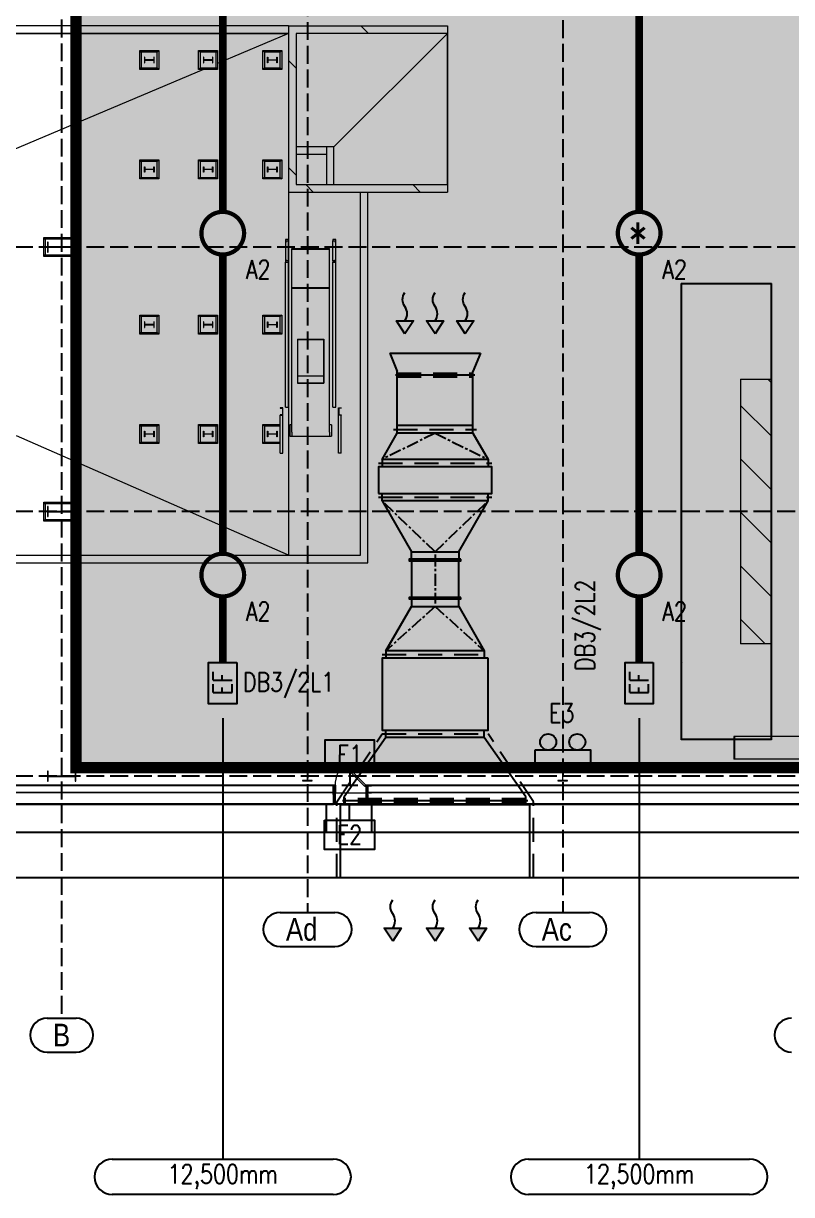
# Model space of a CAD drawing. Header units: millimetres. Extents: x 91119 to 433967, y 16708 to 144224.
# Drawn here: x 376641 to 396955, y 17628 to 48609 of the extents above; entities that cross this region are included whole.
import ezdxf
from ezdxf.enums import TextEntityAlignment as Align

# ---------------------------------------------------------------- set-up
doc = ezdxf.new("R2010")
doc.units = ezdxf.units.MM
doc.header["$LTSCALE"] = 100
for name, pattern in [('121217 IES and EMR$0$XKITLINE00', [0]), ('121217 IES and EMR$0$XKITLINE03', [6.299213, 4.724409, -1.574803]), ('CENTER', [50.8, 31.75, -6.35, 6.35, -6.35]), ('DASHED', [19.05, 12.7, -6.35]), ('HIDDEN', [9.525, 6.35, -3.175])]:
    doc.linetypes.add(name, pattern=pattern)
doc.layers.add('121217 IES and EMR$0$G3 Fab Prts-22 Door-Plan', color=7, linetype='Continuous', lineweight=5)
for name, color, linetype in [('121217 IES and EMR$0$grid', 8, 'Continuous'), ('121217 IES and EMR$0$layout', 8, 'Continuous'), ('121217 IES and EMR$0$Xref', 8, 'Continuous'), ('Lighting', 5, 'Continuous'), ('Vent', 3, 'Continuous')]:
    doc.layers.add(name, color=color, linetype=linetype)
doc.styles.add('121217 IES and EMR$0$CENTURY_GOTHIC', font='GOTHIC.TTF')
doc.styles.add('ROMANS', font='romans.shx', dxfattribs={"width": 0.8, "height": 2.5})
doc.styles.get("Standard").update_dxf_attribs({"font": '', "width": 0.9, "height": 2.5})
doc.styles.get('Standard').set_extended_font_data('@Arial Unicode MS')
doc.dimstyles.new('1-100', dxfattribs={"dimtxt": 250, "dimasz": 250, "dimexe": 10, "dimexo": 10, "dimgap": 10, "dimtad": 0, "dimtih": 1, "dimtoh": 1, "dimzin": 0, "dimdsep": 46, "dimtxsty": 'Standard', "dimcen": 0.09, "dimclrd": 256, "dimclre": 256, "dimclrt": 256, "dimadec": 0, "dimazin": 0, "dimtfac": 1, "dimtofl": 0, "dimtmove": 0, "dimatfit": 3, "dimfxl": 0, "dimtolj": 1, "dimtzin": 0, "dimarcsym": 0})

# ---------------------------------------------------------------- blocks, each defined once
blk = doc.blocks.new('121217 IES and EMR$0$Group-158-1')
at = {"layer": '121217 IES and EMR$0$G3 Fab Prts-22 Door-Plan', "color": 7, "linetype": 'Continuous', "lineweight": 5, "transparency": 33554687, "flags": 128}
blk.add_lwpolyline([(-408, 250), (169, 827), (200, 796), (-377, 219)], close=True, dxfattribs=at)
blk = doc.blocks.new('121217 IES and EMR$0$Group-159-1')
at = {"layer": '121217 IES and EMR$0$G3 Fab Prts-22 Door-Plan', "color": 7, "linetype": 'Continuous', "lineweight": 5, "transparency": 33554687}
for p, q in [((-408, 250), (169, 827)), ((-377, 219), (200, 796)), ((169, 827), (200, 796)), ((-408, 250), (-377, 219))]:
    blk.add_line(p, q, dxfattribs=at)
at = {"layer": '121217 IES and EMR$0$G3 Fab Prts-22 Door-Plan', "color": 7, "transparency": 33554687}
blk.add_blockref('121217 IES and EMR$0$Group-158-1', (0, 0), dxfattribs=at)
blk = doc.blocks.new('121217 IES and EMR$0$Group-154-1')
at = {"layer": '121217 IES and EMR$0$G3 Fab Prts-22 Door-Plan', "color": 7, "linetype": 'Continuous', "lineweight": 5, "transparency": 33554687}
for p, q in [((-450, 250.5), (-450, -250.5)), ((450, 250.5), (450, -250.5))]:
    blk.add_line(p, q, dxfattribs=at)
blk = doc.blocks.new('121217 IES and EMR$0$Group-155-1')
at = {"layer": '121217 IES and EMR$0$G3 Fab Prts-22 Door-Plan', "color": 7, "linetype": 'Continuous', "lineweight": 5, "transparency": 33554687, "flags": 128}
for points in [[(-450, 250.5), (-408, 250.5), (-408, -250.5), (-450, -250.5)], [(408, 250.5), (450, 250.5), (450, -250.5), (408, -250.5)]]:
    blk.add_lwpolyline(points, close=True, dxfattribs=at)

msp = doc.modelspace()

# ---------------------------------------------------------------- hatches: boundary and pattern name
h = msp.add_hatch()
h.set_pattern_fill('DOTS', color=256, scale=500, style=0)
h.set_pattern_definition([(0, (378029.4, 28921.9), (396.875, 793.75), [0, -793.75])])
h.paths.add_polyline_path([(378029, 111561), (397402, 111561), (397402, 28922), (378029, 28922)])
at = {"layer": 'Vent', "linetype": 'Continuous'}
for points in [[(386730, 40394), (386505, 40742), (386955, 40742)], [(387527, 40394), (387302, 40742), (387752, 40742)], [(388324, 40394), (388099, 40742), (388549, 40742)], [(386409, 24330), (386184, 24678), (386634, 24678)], [(387527, 24330), (387302, 24678), (387752, 24678)], [(388666, 24330), (388441, 24678), (388891, 24678)]]:
    msp.add_hatch(color=256, dxfattribs=at).paths.add_polyline_path(points)

# ---------------------------------------------------------------- linework, layer by layer
at = {"const_width": 300}
msp.add_lwpolyline([(378029, 111561), (397402, 111561), (397402, 28922), (378029, 28922)], close=True, dxfattribs=at)
for points in [[(378991, 18568), (384834, 18568)], [(390002, 18568), (395846, 18568)], [(384834, 17628), (378991, 17628)], [(395846, 17628), (390002, 17628)]]:
    msp.add_lwpolyline(points)
for centre, start, end in [((378991, 18098), 90, 270), ((384834, 18098), 270, 90), ((390002, 18098), 90, 270), ((395846, 18098), 270, 90)]:
    msp.add_arc(centre, 470, start, end)
at = {"layer": '121217 IES and EMR$0$grid', "linetype": '121217 IES and EMR$0$XKITLINE03'}
for p, q in [((384152, 138095), (384152, 25094)), ((390902, 138144), (390902, 25094)), ((377652, 106662), (377652, 22298)), ((432324, 42694), (255652, 42694)), ((432324, 35694), (255652, 35694)), ((432324, 28694), (255652, 28694))]:
    msp.add_line(p, q, dxfattribs=at)
at = {"layer": '121217 IES and EMR$0$grid', "linetype": '121217 IES and EMR$0$XKITLINE00'}
for p, q in [((383433, 25094), (384872, 25094)), ((390198, 25094), (391607, 25094)), ((383433, 24194), (384872, 24194)), ((390198, 24194), (391607, 24194)), ((377273, 22298), (378032, 22298)), ((377273, 21398), (378032, 21398))]:
    msp.add_line(p, q, dxfattribs=at)
for centre, start, end in [((383433, 24644), 90, 270), ((384872, 24644), 270, 90), ((390198, 24644), 90, 270), ((391607, 24644), 270, 90), ((377273, 21848), 90, 270), ((378032, 21848), 270, 90), ((396957, 21848), 90, 270)]:
    msp.add_arc(centre, 450, start, end, dxfattribs=at)
at = {"layer": '121217 IES and EMR$0$layout', "transparency": 33554687}
for p, q in [((339801, 28457), (384841, 28457)), ((385741, 28457), (427519, 28457)), ((428020, 27956), (258196, 27956)), ((339801, 27956), (384841, 27956)), ((384658, 27206), (384658, 27956)), ((385741, 27956), (428020, 27956)), ((385858, 27206), (385858, 27956)), ((428770, 27206), (257446, 27206)), ((384658, 27206), (339942, 27206)), ((428770, 27206), (385858, 27206)), ((429970, 26006), (256246, 26006))]:
    msp.add_line(p, q, dxfattribs=at)
at = {"layer": '121217 IES and EMR$0$layout', "linetype": 'Continuous', "lineweight": 5, "transparency": 33554687}
for p, q in [((339801, 28272), (384841, 28272)), ((384841, 28457), (384883, 28457)), ((384883, 28457), (384883, 27956)), ((385741, 28457), (385699, 28457)), ((385699, 28457), (385699, 27956)), ((385741, 28272), (427704, 28272)), ((385741, 28272), (427704, 28272)), ((384841, 27956), (384883, 27956)), ((385741, 27956), (385699, 27956))]:
    msp.add_line(p, q, dxfattribs=at)
at = {"layer": '121217 IES and EMR$0$layout'}
for p, q in [((384841, 28207), (384841, 28457)), ((384841, 28457), (384841, 28457)), ((384841, 28457), (384841, 28457)), ((384841, 28207), (384841, 27956)), ((385741, 28207), (385741, 28457)), ((385741, 28457), (385741, 28457)), ((385741, 28457), (385741, 28457)), ((385741, 28207), (385741, 27956)), ((428020, 27956), (258197, 27956)), ((384841, 27956), (384841, 27956)), ((384841, 27956), (384841, 27956)), ((385741, 27956), (385741, 27956)), ((385741, 27956), (385741, 27956))]:
    msp.add_line(p, q, dxfattribs=at)
at = {"layer": '121217 IES and EMR$0$layout', "linetype": 'Continuous', "lineweight": 5, "transparency": 33554687}
msp.add_arc((385699, 28457), 816, 135, 180, dxfattribs=at)
at = {"layer": '121217 IES and EMR$0$Xref', "linetype": 'Continuous', "lineweight": 20}
for p, q in [((383652, 48544), (357852, 48544)), ((383652, 48344), (358052, 48344)), ((358053, 48344), (383652, 48344)), ((383652, 48344), (381775, 47550)), ((383652, 48544), (383652, 44144)), ((383652, 48544), (387852, 48544)), ((383652, 48344), (383652, 34544)), ((387852, 48344), (383852, 48344)), ((383852, 48344), (383852, 44344)), ((387852, 48344), (384852, 45344)), ((387852, 48544), (387852, 48344)), ((387852, 48344), (387852, 44344)), ((387852, 44344), (387852, 48344)), ((379719, 47392), (379719, 47892)), ((379719, 47892), (380219, 47892)), ((379759, 47852), (379719, 47892)), ((380179, 47852), (379759, 47852)), ((379759, 47852), (379759, 47432)), ((379843, 47715), (379843, 47569)), ((379852, 47715), (379843, 47715)), ((379852, 47652), (379852, 47715)), ((380086, 47715), (380086, 47652)), ((380095, 47715), (380086, 47715)), ((380095, 47569), (380095, 47715)), ((380179, 47852), (380219, 47892)), ((380179, 47432), (380179, 47852)), ((380219, 47892), (380219, 47392)), ((381275, 47392), (381275, 47892)), ((381275, 47892), (381775, 47892)), ((381275, 47892), (381315, 47852)), ((381735, 47852), (381315, 47852)), ((381315, 47852), (381315, 47432)), ((381399, 47715), (381399, 47569)), ((381408, 47715), (381399, 47715)), ((381408, 47652), (381408, 47715)), ((381642, 47715), (381642, 47652)), ((381651, 47715), (381642, 47715)), ((381651, 47569), (381651, 47715)), ((381775, 47892), (381735, 47852)), ((381735, 47432), (381735, 47852)), ((381775, 47892), (381775, 47392)), ((382975, 47392), (382975, 47892)), ((382975, 47892), (383475, 47892)), ((382975, 47892), (383015, 47852)), ((383435, 47852), (383015, 47852)), ((383015, 47852), (383015, 47432)), ((383099, 47715), (383108, 47715)), ((383099, 47569), (383099, 47715)), ((383108, 47715), (383108, 47652)), ((383342, 47715), (383351, 47715)), ((383342, 47652), (383342, 47715)), ((383351, 47715), (383351, 47569)), ((383475, 47892), (383435, 47852)), ((383435, 47432), (383435, 47852)), ((383475, 47892), (383475, 47392)), ((379719, 47392), (379759, 47432)), ((379759, 47432), (380179, 47432)), ((379843, 47569), (379852, 47569)), ((379852, 47569), (379852, 47631)), ((380079, 47645), (379860, 47645)), ((379860, 47639), (380079, 47639)), ((380086, 47631), (380086, 47569)), ((380086, 47569), (380095, 47569)), ((380219, 47392), (380179, 47432)), ((381315, 47432), (381275, 47392)), ((381315, 47432), (381735, 47432)), ((381399, 47569), (381408, 47569)), ((381408, 47569), (381408, 47631)), ((381635, 47645), (381416, 47645)), ((381416, 47639), (381635, 47639)), ((381642, 47631), (381642, 47569)), ((381642, 47569), (381651, 47569)), ((381735, 47432), (381775, 47392)), ((383015, 47432), (382975, 47392)), ((383015, 47432), (383435, 47432)), ((383108, 47569), (383099, 47569)), ((383108, 47631), (383108, 47569)), ((383116, 47645), (383335, 47645)), ((383335, 47639), (383116, 47639)), ((383342, 47569), (383342, 47631)), ((383351, 47569), (383342, 47569)), ((383435, 47432), (383475, 47392)), ((381400, 47392), (374205, 44352)), ((380219, 47392), (379719, 47392)), ((381775, 47392), (381275, 47392)), ((383475, 47392), (382975, 47392)), ((384652, 45344), (383852, 45344)), ((384852, 45344), (384652, 45344)), ((384652, 45344), (384652, 44344)), ((384852, 44344), (384852, 45344)), ((379719, 44496), (379719, 44996)), ((379719, 44996), (380219, 44996)), ((379759, 44956), (379719, 44996)), ((380179, 44956), (379759, 44956)), ((379759, 44956), (379759, 44536)), ((380219, 44996), (380179, 44956)), ((380179, 44536), (380179, 44956)), ((380219, 44996), (380219, 44496)), ((381275, 44496), (381275, 44996)), ((381275, 44996), (381775, 44996)), ((381315, 44956), (381275, 44996)), ((381735, 44956), (381315, 44956)), ((381315, 44956), (381315, 44536)), ((381775, 44996), (381735, 44956)), ((381735, 44536), (381735, 44956)), ((381775, 44996), (381775, 44496)), ((382975, 44496), (382975, 44996)), ((382975, 44996), (383475, 44996)), ((382975, 44996), (383015, 44956)), ((383435, 44956), (383015, 44956)), ((383015, 44956), (383015, 44536)), ((383475, 44996), (383435, 44956)), ((383435, 44536), (383435, 44956)), ((383475, 44996), (383475, 44496)), ((384652, 45144), (383852, 45144)), ((379843, 44819), (379852, 44819)), ((379843, 44673), (379843, 44819)), ((379852, 44673), (379843, 44673)), ((379852, 44819), (379852, 44756)), ((379852, 44735), (379852, 44673)), ((379860, 44749), (380079, 44749)), ((380079, 44743), (379860, 44743)), ((380086, 44819), (380095, 44819)), ((380086, 44756), (380086, 44819)), ((380086, 44673), (380086, 44735)), ((380095, 44673), (380086, 44673)), ((380095, 44819), (380095, 44673)), ((381399, 44819), (381408, 44819)), ((381399, 44673), (381399, 44819)), ((381408, 44673), (381399, 44673)), ((381408, 44819), (381408, 44756)), ((381408, 44735), (381408, 44673)), ((381416, 44749), (381635, 44749)), ((381635, 44743), (381416, 44743)), ((381642, 44819), (381651, 44819)), ((381642, 44756), (381642, 44819)), ((381642, 44673), (381642, 44735)), ((381651, 44673), (381642, 44673)), ((381651, 44819), (381651, 44673)), ((383099, 44819), (383108, 44819)), ((383099, 44673), (383099, 44819)), ((383108, 44673), (383099, 44673)), ((383108, 44819), (383108, 44756)), ((383108, 44735), (383108, 44673)), ((383116, 44749), (383335, 44749)), ((383335, 44743), (383116, 44743)), ((383342, 44819), (383351, 44819)), ((383342, 44756), (383342, 44819)), ((383342, 44673), (383342, 44735)), ((383351, 44673), (383342, 44673)), ((383351, 44819), (383351, 44673)), ((379759, 44536), (379719, 44496)), ((380219, 44496), (379719, 44496)), ((379759, 44536), (380179, 44536)), ((380219, 44496), (380179, 44536)), ((381315, 44536), (381275, 44496)), ((381775, 44496), (381275, 44496)), ((381315, 44536), (381735, 44536)), ((381775, 44496), (381735, 44536)), ((383015, 44536), (382975, 44496)), ((383475, 44496), (382975, 44496)), ((383015, 44536), (383435, 44536)), ((383435, 44536), (383475, 44496)), ((383852, 44344), (387852, 44344)), ((384652, 44344), (384852, 44344)), ((384652, 44344), (384652, 44344)), ((384852, 44344), (384852, 44344)), ((387852, 44344), (387852, 44144)), ((383652, 44144), (387852, 44144)), ((385552, 34544), (385552, 44144)), ((385752, 34344), (385752, 44144)), ((377177, 42444), (377177, 42944)), ((377177, 42944), (378127, 42944)), ((377217, 42904), (377177, 42944)), ((378087, 42904), (377217, 42904)), ((377217, 42904), (377217, 42484)), ((378087, 42904), (378127, 42944)), ((378087, 42484), (378087, 42904)), ((378127, 42944), (378127, 42444)), ((383572, 42890), (383572, 42292)), ((383647, 42890), (383572, 42890)), ((383578, 42366), (383578, 42815)), ((383590, 42855), (383647, 42855)), ((383647, 42855), (383647, 42890)), ((383647, 42327), (383647, 42855)), ((384902, 42890), (384827, 42890)), ((384827, 42890), (384827, 42855)), ((384827, 42327), (384827, 42855)), ((384827, 42855), (384884, 42855)), ((384896, 42815), (384896, 42366)), ((384902, 42292), (384902, 42890)), ((377177, 42444), (377217, 42484)), ((378127, 42444), (377177, 42444)), ((377217, 42484), (378087, 42484)), ((378127, 42444), (378087, 42484)), ((383737, 42624), (383737, 42651)), ((383737, 42651), (384737, 42651)), ((383737, 41626), (383737, 42624)), ((384737, 42624), (383737, 42624)), ((384737, 42624), (384737, 42651)), ((384737, 41626), (384737, 42624)), ((383572, 38459), (383572, 42292)), ((383572, 42292), (383647, 42292)), ((383647, 42327), (383590, 42327)), ((383647, 42292), (383647, 42327)), ((383647, 38459), (383647, 42292)), ((384884, 42327), (384827, 42327)), ((384827, 42327), (384827, 42292)), ((384827, 38459), (384827, 42292)), ((384827, 42292), (384902, 42292)), ((384902, 38459), (384902, 42292)), ((383737, 41600), (383737, 41626)), ((383737, 41626), (384737, 41626)), ((383737, 37796), (383737, 41600)), ((384737, 41600), (383737, 41600)), ((384737, 41600), (384737, 41626)), ((384737, 37796), (384737, 41600)), ((396422, 41732), (394032, 41732)), ((394032, 29656), (394032, 41732)), ((396402, 41712), (394052, 41712)), ((394052, 29676), (394052, 41712)), ((396402, 41712), (396402, 29676)), ((396422, 41732), (396422, 29656)), ((379719, 40392), (379719, 40892)), ((379719, 40892), (380219, 40892)), ((379759, 40852), (379719, 40892)), ((380179, 40852), (379759, 40852)), ((379759, 40852), (379759, 40432)), ((379843, 40715), (379843, 40569)), ((379852, 40715), (379843, 40715)), ((379852, 40652), (379852, 40715)), ((379852, 40569), (379852, 40631)), ((380079, 40645), (379860, 40645)), ((379860, 40639), (380079, 40639)), ((380086, 40715), (380086, 40652)), ((380095, 40715), (380086, 40715)), ((380086, 40631), (380086, 40569)), ((380095, 40569), (380095, 40715)), ((380179, 40852), (380219, 40892)), ((380179, 40432), (380179, 40852)), ((380219, 40892), (380219, 40392)), ((381275, 40392), (381275, 40892)), ((381275, 40892), (381775, 40892)), ((381275, 40892), (381315, 40852)), ((381735, 40852), (381315, 40852)), ((381315, 40852), (381315, 40432)), ((381399, 40715), (381399, 40569)), ((381408, 40715), (381399, 40715)), ((381408, 40652), (381408, 40715)), ((381408, 40569), (381408, 40631)), ((381635, 40645), (381416, 40645)), ((381416, 40639), (381635, 40639)), ((381642, 40715), (381642, 40652)), ((381651, 40715), (381642, 40715)), ((381642, 40631), (381642, 40569)), ((381651, 40569), (381651, 40715)), ((381775, 40892), (381735, 40852)), ((381735, 40432), (381735, 40852)), ((381775, 40892), (381775, 40392)), ((382975, 40392), (382975, 40892)), ((382975, 40892), (383475, 40892)), ((382975, 40892), (383015, 40852)), ((383435, 40852), (383015, 40852)), ((383015, 40852), (383015, 40432)), ((383099, 40715), (383108, 40715)), ((383099, 40569), (383099, 40715)), ((383108, 40715), (383108, 40652)), ((383108, 40631), (383108, 40569)), ((383116, 40645), (383335, 40645)), ((383335, 40639), (383116, 40639)), ((383342, 40715), (383351, 40715)), ((383342, 40652), (383342, 40715)), ((383342, 40569), (383342, 40631)), ((383351, 40715), (383351, 40569)), ((383475, 40892), (383435, 40852)), ((383435, 40432), (383435, 40852)), ((383475, 40892), (383475, 40392)), ((379719, 40392), (379759, 40432)), ((380219, 40392), (379719, 40392)), ((379759, 40432), (380179, 40432)), ((379843, 40569), (379852, 40569)), ((380086, 40569), (380095, 40569)), ((380219, 40392), (380179, 40432)), ((381315, 40432), (381275, 40392)), ((381775, 40392), (381275, 40392)), ((381315, 40432), (381735, 40432)), ((381399, 40569), (381408, 40569)), ((381642, 40569), (381651, 40569)), ((381735, 40432), (381775, 40392)), ((383015, 40432), (382975, 40392)), ((383475, 40392), (382975, 40392)), ((383015, 40432), (383435, 40432)), ((383108, 40569), (383099, 40569)), ((383351, 40569), (383342, 40569)), ((383435, 40432), (383475, 40392)), ((383887, 40256), (384587, 40256)), ((383887, 40256), (383887, 40249)), ((383887, 40249), (383887, 39094)), ((384587, 40249), (383887, 40249)), ((383893, 40242), (383893, 39101)), ((384581, 40242), (383893, 40242)), ((384581, 40242), (384581, 39101)), ((384587, 40256), (384587, 40249)), ((384587, 40249), (384587, 39094)), ((383887, 39094), (384587, 39094)), ((383893, 39285), (384581, 39285)), ((383893, 39101), (384581, 39101)), ((395602, 39194), (395602, 32194)), ((395602, 39194), (396402, 39194)), ((396402, 39194), (396402, 32194)), ((383427, 38444), (383427, 38431)), ((383502, 38444), (383427, 38444)), ((383427, 38431), (383484, 38431)), ((383496, 38419), (383496, 38268)), ((383502, 38244), (383502, 38444)), ((383572, 38459), (383647, 38459)), ((384827, 38459), (384902, 38459)), ((384972, 38244), (384972, 38444)), ((384972, 38444), (385047, 38444)), ((384978, 38419), (384978, 38268)), ((385047, 38431), (384990, 38431)), ((385047, 38444), (385047, 38431)), ((383427, 38256), (383427, 38244)), ((383484, 38256), (383427, 38256)), ((383427, 37244), (383427, 38244)), ((383427, 38244), (383502, 38244)), ((383502, 37244), (383502, 38244)), ((384972, 37244), (384972, 38244)), ((385047, 38244), (384972, 38244)), ((384990, 38256), (385047, 38256)), ((385047, 38256), (385047, 38244)), ((385047, 37244), (385047, 38244)), ((379719, 37496), (379719, 37996)), ((379719, 37996), (380219, 37996)), ((379759, 37956), (379719, 37996)), ((380179, 37956), (379759, 37956)), ((379759, 37956), (379759, 37536)), ((379843, 37819), (379852, 37819)), ((379843, 37673), (379843, 37819)), ((379852, 37819), (379852, 37756)), ((380086, 37819), (380095, 37819)), ((380086, 37756), (380086, 37819)), ((380095, 37819), (380095, 37673)), ((380219, 37996), (380179, 37956)), ((380179, 37536), (380179, 37956)), ((380219, 37996), (380219, 37496)), ((381275, 37496), (381275, 37996)), ((381275, 37996), (381775, 37996)), ((381315, 37956), (381275, 37996)), ((381735, 37956), (381315, 37956)), ((381315, 37956), (381315, 37536)), ((381399, 37819), (381408, 37819)), ((381399, 37673), (381399, 37819)), ((381408, 37819), (381408, 37756)), ((381642, 37819), (381651, 37819)), ((381642, 37756), (381642, 37819)), ((381651, 37819), (381651, 37673)), ((381775, 37996), (381735, 37956)), ((381735, 37536), (381735, 37956)), ((381775, 37996), (381775, 37496)), ((382975, 37496), (382975, 37996)), ((382975, 37996), (383427, 37996)), ((382975, 37996), (383015, 37956)), ((383427, 37956), (383015, 37956)), ((383015, 37956), (383015, 37536)), ((383099, 37819), (383108, 37819)), ((383099, 37673), (383099, 37819)), ((383108, 37819), (383108, 37756)), ((383342, 37819), (383351, 37819)), ((383342, 37756), (383342, 37819)), ((383351, 37819), (383351, 37673)), ((383737, 37994), (383687, 37994)), ((383687, 37994), (383687, 37694)), ((384787, 37994), (384737, 37994)), ((384787, 37994), (384787, 37694)), ((383652, 34544), (376460, 37697)), ((379759, 37536), (379719, 37496)), ((380219, 37496), (379719, 37496)), ((379759, 37536), (380179, 37536)), ((379852, 37673), (379843, 37673)), ((379852, 37735), (379852, 37673)), ((379860, 37749), (380079, 37749)), ((380079, 37743), (379860, 37743)), ((380086, 37673), (380086, 37735)), ((380095, 37673), (380086, 37673)), ((380219, 37496), (380179, 37536)), ((381315, 37536), (381275, 37496)), ((381775, 37496), (381275, 37496)), ((381315, 37536), (381735, 37536)), ((381408, 37673), (381399, 37673)), ((381408, 37735), (381408, 37673)), ((381416, 37749), (381635, 37749)), ((381635, 37743), (381416, 37743)), ((381642, 37673), (381642, 37735)), ((381651, 37673), (381642, 37673)), ((381775, 37496), (381735, 37536)), ((383015, 37536), (382975, 37496)), ((383427, 37496), (382975, 37496)), ((383015, 37536), (383427, 37536)), ((383108, 37673), (383099, 37673)), ((383108, 37735), (383108, 37673)), ((383116, 37749), (383335, 37749)), ((383335, 37743), (383116, 37743)), ((383342, 37673), (383342, 37735)), ((383351, 37673), (383342, 37673)), ((383687, 37694), (383737, 37694)), ((383737, 37796), (383737, 37686)), ((383737, 37686), (384737, 37686)), ((384737, 37796), (384737, 37686)), ((384737, 37694), (384787, 37694)), ((383427, 37244), (383502, 37244)), ((385047, 37244), (384972, 37244)), ((377177, 35444), (377177, 35944)), ((377177, 35944), (378127, 35944)), ((377217, 35904), (377177, 35944)), ((378127, 35944), (378087, 35904)), ((378127, 35944), (378127, 35444)), ((378087, 35904), (377217, 35904)), ((377217, 35904), (377217, 35484)), ((378087, 35484), (378087, 35904)), ((377217, 35484), (377177, 35444)), ((378127, 35444), (377177, 35444)), ((377217, 35484), (378087, 35484)), ((378127, 35444), (378087, 35484)), ((358052, 34544), (385552, 34544)), ((357852, 34344), (385752, 34344)), ((396402, 32194), (395602, 32194)), ((395449, 29744), (395427, 29744)), ((395427, 29744), (395427, 29144)), ((396402, 29744), (395449, 29744)), ((395449, 29744), (395449, 29144)), ((399867, 29744), (396422, 29744)), ((396422, 29656), (394032, 29656)), ((396402, 29676), (394052, 29676)), ((395449, 29144), (395427, 29144)), ((399867, 29144), (395449, 29144)), ((339942, 28454), (384812, 28454)), ((384812, 28254), (339942, 28254)), ((384902, 28254), (385752, 28254)), ((385842, 28454), (397402, 28454)), ((397402, 28254), (385842, 28254))]:
    msp.add_line(p, q, dxfattribs=at)
at = {"layer": '121217 IES and EMR$0$Xref', "linetype": 'Continuous', "lineweight": 0}
for p, q in [((385563, 48544), (385763, 48344)), ((381651, 47583), (381642, 47575)), ((383652, 47626), (383852, 47426)), ((381651, 44755), (381638, 44742)), ((383652, 44797), (383852, 44597)), ((384106, 44344), (384306, 44144)), ((386935, 44344), (387135, 44144)), ((384879, 42327), (384844, 42292)), ((384902, 42350), (384894, 42341)), ((384179, 41626), (384152, 41600)), ((395598, 41732), (395578, 41712)), ((394052, 40186), (394032, 40166)), ((396422, 39728), (396402, 39708)), ((384482, 39101), (384475, 39094)), ((384587, 39206), (384581, 39200)), ((396327, 39194), (396402, 39119)), ((395602, 38504), (396402, 37704)), ((394052, 37358), (394032, 37338)), ((395602, 37090), (396402, 36290)), ((396422, 36899), (396402, 36879)), ((395602, 35676), (396402, 34876)), ((394052, 34529), (394032, 34509)), ((395602, 34262), (396402, 33462)), ((396422, 34071), (396402, 34051)), ((395602, 32847), (396256, 32194)), ((394052, 31701), (394032, 31681)), ((396422, 31242), (396402, 31222)), ((394856, 29676), (394836, 29656)), ((390933, 28581), (390921, 28569))]:
    msp.add_line(p, q, dxfattribs=at)
at = {"layer": '121217 IES and EMR$0$Xref', "linetype": 'Continuous', "lineweight": 15}
for p, q in [((377276, 42826), (377276, 42561)), ((377293, 42826), (377276, 42826)), ((377293, 42717), (377293, 42826)), ((378012, 42826), (378012, 42717)), ((378029, 42826), (378012, 42826)), ((378029, 42561), (378029, 42826)), ((377276, 42561), (377293, 42561)), ((377293, 42561), (377293, 42671)), ((377995, 42700), (377310, 42700)), ((377310, 42687), (377995, 42687)), ((378012, 42671), (378012, 42561)), ((378012, 42561), (378029, 42561)), ((377276, 35826), (377276, 35561)), ((377293, 35826), (377276, 35826)), ((377293, 35717), (377293, 35826)), ((377293, 35561), (377293, 35671)), ((377995, 35700), (377310, 35700)), ((377310, 35687), (377995, 35687)), ((378012, 35826), (378012, 35717)), ((378029, 35826), (378012, 35826)), ((378012, 35671), (378012, 35561)), ((378029, 35561), (378029, 35826)), ((377276, 35561), (377293, 35561)), ((378012, 35561), (378029, 35561)), ((377276, 28826), (377276, 28561)), ((377293, 28826), (377276, 28826)), ((377293, 28717), (377293, 28826)), ((378012, 28826), (378012, 28717)), ((378029, 28826), (378012, 28826)), ((378029, 28561), (378029, 28826)), ((384023, 28819), (384023, 28807)), ((384281, 28819), (384023, 28819)), ((384281, 28807), (384281, 28819)), ((390773, 28819), (390773, 28807)), ((391031, 28819), (390773, 28819)), ((391031, 28807), (391031, 28819)), ((377276, 28561), (377293, 28561)), ((377293, 28561), (377293, 28671)), ((377995, 28700), (377310, 28700)), ((377310, 28687), (377995, 28687)), ((378012, 28671), (378012, 28561)), ((378012, 28561), (378029, 28561)), ((384023, 28807), (384134, 28807)), ((384023, 28581), (384023, 28569)), ((384134, 28581), (384023, 28581)), ((384023, 28569), (384281, 28569)), ((384146, 28794), (384146, 28594)), ((384158, 28594), (384158, 28794)), ((384171, 28807), (384281, 28807)), ((384281, 28581), (384171, 28581)), ((384281, 28569), (384281, 28581)), ((390773, 28807), (390884, 28807)), ((390773, 28581), (390773, 28569)), ((390884, 28581), (390773, 28581)), ((390773, 28569), (391031, 28569)), ((390896, 28794), (390896, 28594)), ((390908, 28594), (390908, 28794)), ((390921, 28807), (391031, 28807)), ((391031, 28581), (390921, 28581)), ((391031, 28569), (391031, 28581)), ((384812, 28454), (384812, 28440)), ((384902, 28454), (384812, 28454)), ((384812, 28440), (384883, 28440)), ((384812, 28268), (384812, 28254)), ((384883, 28268), (384812, 28268)), ((384812, 28254), (384902, 28254)), ((384895, 28428), (384895, 28280)), ((384902, 28254), (384902, 28454)), ((385842, 28454), (385752, 28454)), ((385752, 28454), (385752, 28254)), ((385752, 28254), (385842, 28254)), ((385759, 28280), (385759, 28428)), ((385771, 28440), (385842, 28440)), ((385842, 28268), (385771, 28268)), ((385842, 28440), (385842, 28454)), ((385842, 28254), (385842, 28268))]:
    msp.add_line(p, q, dxfattribs=at)
at = {"layer": '121217 IES and EMR$0$Xref', "linetype": 'Continuous', "lineweight": 20}
for centre, radius, start, end in [((379860, 47652), 7.6, 180, 270), ((379860, 47631), 7.6, 90, 180), ((380079, 47652), 7.6, 270, 0), ((380079, 47631), 7.6, 0, 90), ((381416, 47652), 7.6, 180, 270), ((381416, 47631), 7.6, 90, 180), ((381635, 47652), 7.6, 270, 0), ((381635, 47631), 7.6, 0, 90), ((383116, 47652), 7.6, 180, 270), ((383116, 47631), 7.6, 90, 180), ((383335, 47652), 7.6, 270, 0), ((383335, 47631), 7.6, 0, 90), ((379860, 44756), 7.6, 180, 270), ((379860, 44735), 7.6, 90, 180), ((380079, 44756), 7.6, 270, 0), ((380079, 44735), 7.6, 0, 90), ((381416, 44756), 7.6, 180, 270), ((381416, 44735), 7.6, 90, 180), ((381635, 44756), 7.6, 270, 0), ((381635, 44735), 7.6, 0, 90), ((383116, 44756), 7.6, 180, 270), ((383116, 44735), 7.6, 90, 180), ((383335, 44756), 7.6, 270, 0), ((383335, 44735), 7.6, 0, 90), ((379860, 40652), 7.6, 180, 270), ((379860, 40631), 7.6, 90, 180), ((380079, 40652), 7.6, 270, 0), ((380079, 40631), 7.6, 0, 90), ((381416, 40652), 7.6, 180, 270), ((381416, 40631), 7.6, 90, 180), ((381635, 40652), 7.6, 270, 0), ((381635, 40631), 7.6, 0, 90), ((383116, 40652), 7.6, 180, 270), ((383116, 40631), 7.6, 90, 180), ((383335, 40652), 7.6, 270, 0), ((383335, 40631), 7.6, 0, 90), ((383484, 38419), 12, 0, 90), ((384990, 38419), 12, 90, 180), ((383484, 38268), 12, 270, 0), ((384990, 38268), 12, 180, 270), ((379860, 37756), 7.6, 180, 270), ((379860, 37735), 7.6, 90, 180), ((380079, 37756), 7.6, 270, 0), ((380079, 37735), 7.6, 0, 90), ((381416, 37756), 7.6, 180, 270), ((381416, 37735), 7.6, 90, 180), ((381635, 37756), 7.6, 270, 0), ((381635, 37735), 7.6, 0, 90), ((383116, 37756), 7.6, 180, 270), ((383116, 37735), 7.6, 90, 180), ((383335, 37756), 7.6, 270, 0), ((383335, 37735), 7.6, 0, 90)]:
    msp.add_arc(centre, radius, start, end, dxfattribs=at)
at = {"layer": '121217 IES and EMR$0$Xref', "linetype": 'Continuous', "lineweight": 15}
for centre, radius, start, end in [((377310, 42717), 16.5, 180, 270), ((377310, 42671), 16.5, 90, 180), ((377995, 42717), 16.5, 270, 0), ((377995, 42671), 16.5, 0, 90), ((377310, 35717), 16.5, 180, 270), ((377310, 35671), 16.5, 90, 180), ((377995, 35717), 16.5, 270, 0), ((377995, 35671), 16.5, 0, 90), ((377310, 28717), 16.5, 180, 270), ((377310, 28671), 16.5, 90, 180), ((377995, 28717), 16.5, 270, 0), ((377995, 28671), 16.5, 0, 90), ((384134, 28794), 12.7, 0, 90), ((384134, 28594), 12.7, 270, 0), ((384171, 28794), 12.7, 90, 180), ((384171, 28594), 12.7, 180, 270), ((390884, 28794), 12.7, 0, 90), ((390884, 28594), 12.7, 270, 0), ((390921, 28794), 12.7, 90, 180), ((390921, 28594), 12.7, 180, 270), ((384883, 28428), 12, 0, 90), ((384883, 28280), 12, 270, 0), ((385771, 28428), 12, 90, 180), ((385771, 28280), 12, 180, 270)]:
    msp.add_arc(centre, radius, start, end, dxfattribs=at)
at = {"layer": '121217 IES and EMR$0$Xref', "linetype": 'Continuous', "lineweight": 20}
for centre, start_param, end_param in [((383590, 42815), 0, 1.570796), ((384884, 42815), 4.712389, 6.283185), ((383590, 42366), 1.570796, 3.141593), ((384884, 42366), 3.141593, 4.712389)]:
    msp.add_ellipse(centre, major_axis=(0, 39.9), ratio=0.300706, start_param=start_param, end_param=end_param, dxfattribs=at)
at = {"layer": 'Lighting'}
for p, q in [((385270, 28877), (385270, 28454)), ((385058, 28454), (385482, 28454)), ((385053, 27956), (385476, 27956)), ((385264, 27533), (385264, 27956))]:
    msp.add_line(p, q, dxfattribs=at)
at = {"layer": 'Lighting', "color": 1, "linetype": 'DASHED', "const_width": 200}
for points in [[(381912, 43625), (381912, 51540)], [(392924, 43625), (392924, 51540)], [(381912, 34580), (381912, 42496)], [(392924, 34580), (392924, 42496)], [(381912, 33451), (381912, 31704)], [(392924, 33451), (392924, 31704)]]:
    msp.add_lwpolyline(points, dxfattribs=at)
at = {"layer": 'Lighting', "const_width": 112}
for points in [[(381348, 43060, 1), (382477, 43060, 1)], [(392360, 43060, 1), (393489, 43060, 1)], [(381348, 34016, 1), (382477, 34016, 1)], [(392360, 34016, 1), (393489, 34016, 1)]]:
    msp.add_lwpolyline(points, format="xyb", close=True, dxfattribs=at)
at = {"layer": 'Lighting', "color": 1}
for points in [[(382285, 31704), (382285, 30607), (381539, 30607), (381539, 31704)], [(393297, 31704), (393297, 30607), (392551, 30607), (392551, 31704)]]:
    msp.add_lwpolyline(points, close=True, dxfattribs=at)
at = {"layer": 'Lighting'}
for points in [[(384611, 28877), (385929, 28877), (385929, 29651), (384611, 29651)], [(390161, 29388), (390161, 28819), (391644, 28819), (391644, 29388)], [(384605, 27533), (385924, 27533), (385924, 26759), (384605, 26759)]]:
    msp.add_lwpolyline(points, close=True, dxfattribs=at)
for centre in [(390517, 29601), (391288, 29601)]:
    msp.add_circle(centre, 213, dxfattribs=at)
at = {"layer": 'Vent'}
for p, q in [((386327, 39887), (388727, 39887)), ((386327, 39887), (386527, 39404)), ((388727, 39887), (388527, 39404)), ((386527, 37970), (386527, 39404)), ((388527, 37970), (388527, 39404)), ((386477, 39311), (388577, 39311)), ((386527, 37770), (386527, 37970)), ((388527, 37970), (386527, 37970)), ((388527, 37770), (388527, 37970)), ((386127, 37077), (386527, 37770)), ((388527, 37770), (386527, 37770)), ((388527, 37770), (388927, 37077)), ((386127, 37077), (386127, 36877)), ((388927, 37077), (386127, 37077)), ((388927, 37077), (388927, 36877)), ((386127, 35977), (386127, 36177)), ((386127, 35977), (386902, 34635)), ((388927, 35977), (386127, 35977)), ((388152, 34635), (388927, 35977)), ((388927, 35977), (388927, 36177)), ((386902, 34435), (386902, 34635)), ((386902, 34635), (388152, 34635)), ((388152, 34635), (388152, 34435)), ((386227, 32016), (386902, 33185)), ((386902, 33385), (386902, 33185)), ((386902, 33185), (388152, 33185)), ((388152, 33185), (388152, 33385)), ((388152, 33185), (388827, 32016)), ((386227, 32016), (386227, 31816)), ((388827, 32016), (386227, 32016)), ((388827, 32016), (388827, 31816)), ((386227, 29716), (386227, 29916)), ((388827, 29716), (388827, 29916)), ((386227, 29716), (385127, 28146)), ((388827, 29716), (386227, 29716)), ((389927, 28146), (388827, 29716)), ((389977, 28046), (385077, 28046)), ((385127, 27946), (385127, 28146)), ((389927, 27946), (389927, 28146))]:
    msp.add_line(p, q, dxfattribs=at)
at = {"layer": 'Vent', "linetype": 'HIDDEN'}
for p, q in [((386527, 39361), (388527, 39361)), ((386527, 39261), (388527, 39261)), ((386427, 37870), (388627, 37870)), ((386027, 36977), (389027, 36977)), ((386027, 36077), (389027, 36077)), ((386127, 31916), (388927, 31916)), ((386127, 29816), (388927, 29816)), ((389927, 28096), (385127, 28096)), ((389927, 27996), (385127, 27996))]:
    msp.add_line(p, q, dxfattribs=at)
at = {"layer": 'Vent', "linetype": 'CENTER', "ltscale": 0.1}
for p, q in [((387527, 37770), (386127, 37077)), ((387527, 37770), (388927, 37077)), ((387527, 34635), (386127, 35977)), ((387527, 34635), (388927, 35977)), ((387527, 34560), (387527, 33260)), ((387527, 33185), (386227, 32016)), ((387527, 33185), (388827, 32016))]:
    msp.add_line(p, q, dxfattribs=at)
at = {"layer": 'Vent', "linetype": 'Continuous'}
for points in [[(386730, 40742, 0.32), (386730, 41117, -0.32), (386730, 41492)], [(387527, 40742, 0.32), (387527, 41117, -0.32), (387527, 41492)], [(388324, 40742, 0.32), (388324, 41117, -0.32), (388324, 41492)], [(386409, 24678, 0.32), (386409, 25053, -0.32), (386409, 25428)], [(387527, 24678, 0.32), (387527, 25053, -0.32), (387527, 25428)], [(388666, 24678, 0.32), (388666, 25053, -0.32), (388666, 25428)]]:
    msp.add_lwpolyline(points, format="xyb", dxfattribs=at)
for points in [[(386730, 40394), (386505, 40742), (386955, 40742)], [(387527, 40394), (387302, 40742), (387752, 40742)], [(388324, 40394), (388099, 40742), (388549, 40742)], [(386409, 24330), (386184, 24678), (386634, 24678)], [(387527, 24330), (387302, 24678), (387752, 24678)], [(388666, 24330), (388441, 24678), (388891, 24678)]]:
    msp.add_lwpolyline(points, close=True, dxfattribs=at)
at = {"layer": 'Vent'}
for points in [[(386027, 36177), (389027, 36177), (389027, 36877), (386027, 36877)], [(388210, 34435), (386845, 34435), (386845, 34415), (388210, 34415)], [(388210, 34415), (386845, 34415), (386845, 34395), (388210, 34395)], [(388210, 33425), (386845, 33425), (386845, 33405), (388210, 33405)], [(388210, 33405), (386845, 33405), (386845, 33385), (388210, 33385)], [(388927, 31816), (386127, 31816), (386127, 29916), (388927, 29916)], [(385027, 26006), (385027, 27946), (390027, 27946), (390027, 26006)]]:
    msp.add_lwpolyline(points, close=True, dxfattribs=at)
for points in [[(386902, 34395), (386902, 33425)], [(388152, 33425), (388152, 34395)]]:
    msp.add_lwpolyline(points, dxfattribs=at)
at = {"layer": 'Vent', "linetype": 'HIDDEN'}
for points in [[(384927, 26006), (384927, 28019), (386127, 29816)], [(390127, 26006), (390127, 28019), (388927, 29816)]]:
    msp.add_lwpolyline(points, dxfattribs=at)

# ---------------------------------------------------------------- block references
at = {"layer": '121217 IES and EMR$0$layout', "extrusion": (0, 0, -1), "zscale": -1, "rotation": 359.9999556037704}
for name in ['121217 IES and EMR$0$Group-159-1', '121217 IES and EMR$0$Group-154-1', '121217 IES and EMR$0$Group-155-1']:
    msp.add_blockref(name, (-385291, 28207), dxfattribs=at)

# ---------------------------------------------------------------- texts
at = {"layer": '121217 IES and EMR$0$grid', "style": '121217 IES and EMR$0$CENTURY_GOTHIC', "width": 0.85}
for s, p in [('Ad', (383583, 24344)), ('Ac', (390348, 24344)), ('B', (377423, 21548))]:
    msp.add_text(s, height=600, dxfattribs=at).set_placement(p)
at = {"layer": 'Lighting', "color": 0, "style": 'ROMANS', "width": 0.8}
for s, height, p in [('*', 1000, (392619, 42346)), ('DB3/2L1', 500, (382444, 30936)), ('E3', 500, (390540, 30116))]:
    msp.add_text(s, height=height, dxfattribs=at).set_placement(p)
msp.add_text('DB3/2L2', height=500, rotation=90, dxfattribs=at).set_placement((391740, 31480))
for s, rotation, p in [('EF', 90, (381912, 31156)), ('EF', 90, (392924, 31156)), ('E1', 359.9675, (385270, 29264)), ('E2', 0.0325, (385264, 27146))]:
    msp.add_text(s, height=500, rotation=rotation, dxfattribs=at).set_placement(p, align=Align.MIDDLE_CENTER)
at = {"layer": 'Lighting', "color": 0, "char_height": 500, "width": 7884.62, "style": 'ROMANS'}
for s, insert, attachment_point in [('A2', (382525, 42349), 1), ('A2', (393536, 42349), 1), ('A2', (382525, 33305), 1), ('A2', (393536, 33305), 1), ('12,500mm', (381912, 18098), 5), ('12,500mm', (392924, 18098), 5)]:
    msp.add_mtext(s, dxfattribs=dict(at, insert=insert, attachment_point=attachment_point))

# ---------------------------------------------------------------- leaders
for points in [[(381912, 30229), (381912, 18568)], [(392924, 30229), (392924, 18568)]]:
    msp.add_leader(points, dimstyle='1-100', override={"dimasz": 750, "dimgap": 10, "dimtad": 0})

doc.saveas('drawing.dxf')
